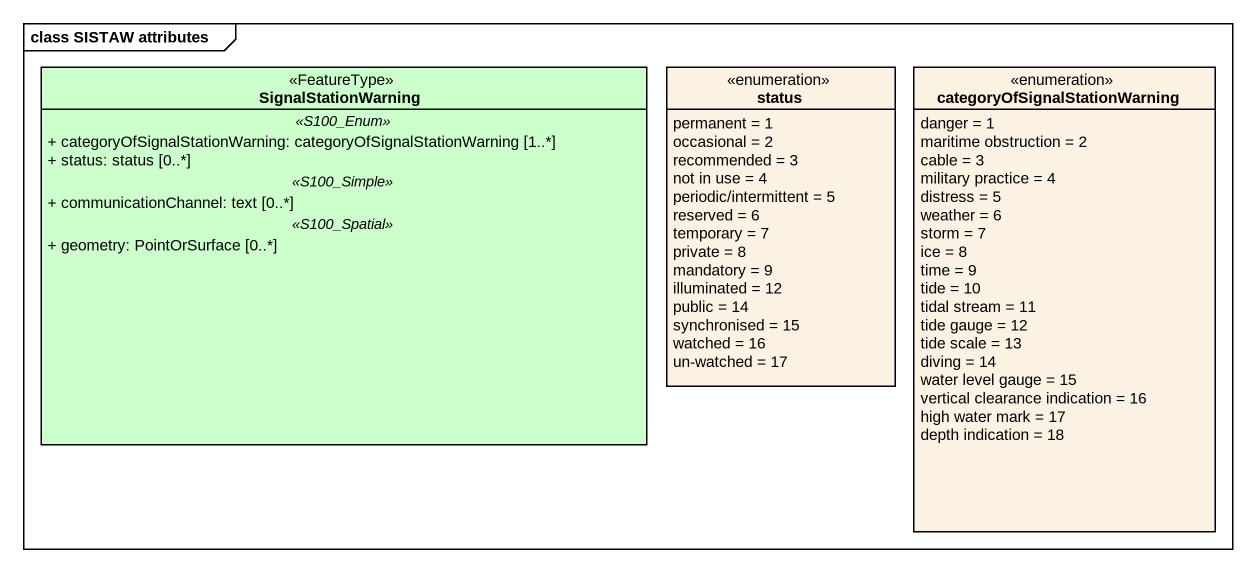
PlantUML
@startuml
mainframe class SISTAW attributes
hide circle
hide empty members
skinparam classAttributeIconSize 0
class SignalStationWarning <<FeatureType>> #CCFFCC {
  .. <<S100_Enum>> ..
  + categoryOfSignalStationWarning: categoryOfSignalStationWarning [1..*]
  + status: status [0..*]
  .. <<S100_Simple>> ..
  + communicationChannel: text [0..*]
  .. <<S100_Spatial>> ..
  + geometry: PointOrSurface [0..*]
}
enum status #FCF2E3 {
  permanent = 1
  occasional = 2
  recommended = 3
  not in use = 4
  periodic/intermittent = 5
  reserved = 6
  temporary = 7
  private = 8
  mandatory = 9
  illuminated = 12
  public = 14
  synchronised = 15
  watched = 16
  un-watched = 17
}
enum "categoryOfSignalStationWarning" as categoryOfSignalStationWarni #FCF2E3 {
  danger = 1
  maritime obstruction = 2
  cable = 3
  military practice = 4
  distress = 5
  weather = 6
  storm = 7
  ice = 8
  time = 9
  tide = 10
  tidal stream = 11
  tide gauge = 12
  tide scale = 13
  diving = 14
  water level gauge = 15
  vertical clearance indication = 16
  high water mark = 17
  depth indication = 18
}
@enduml
